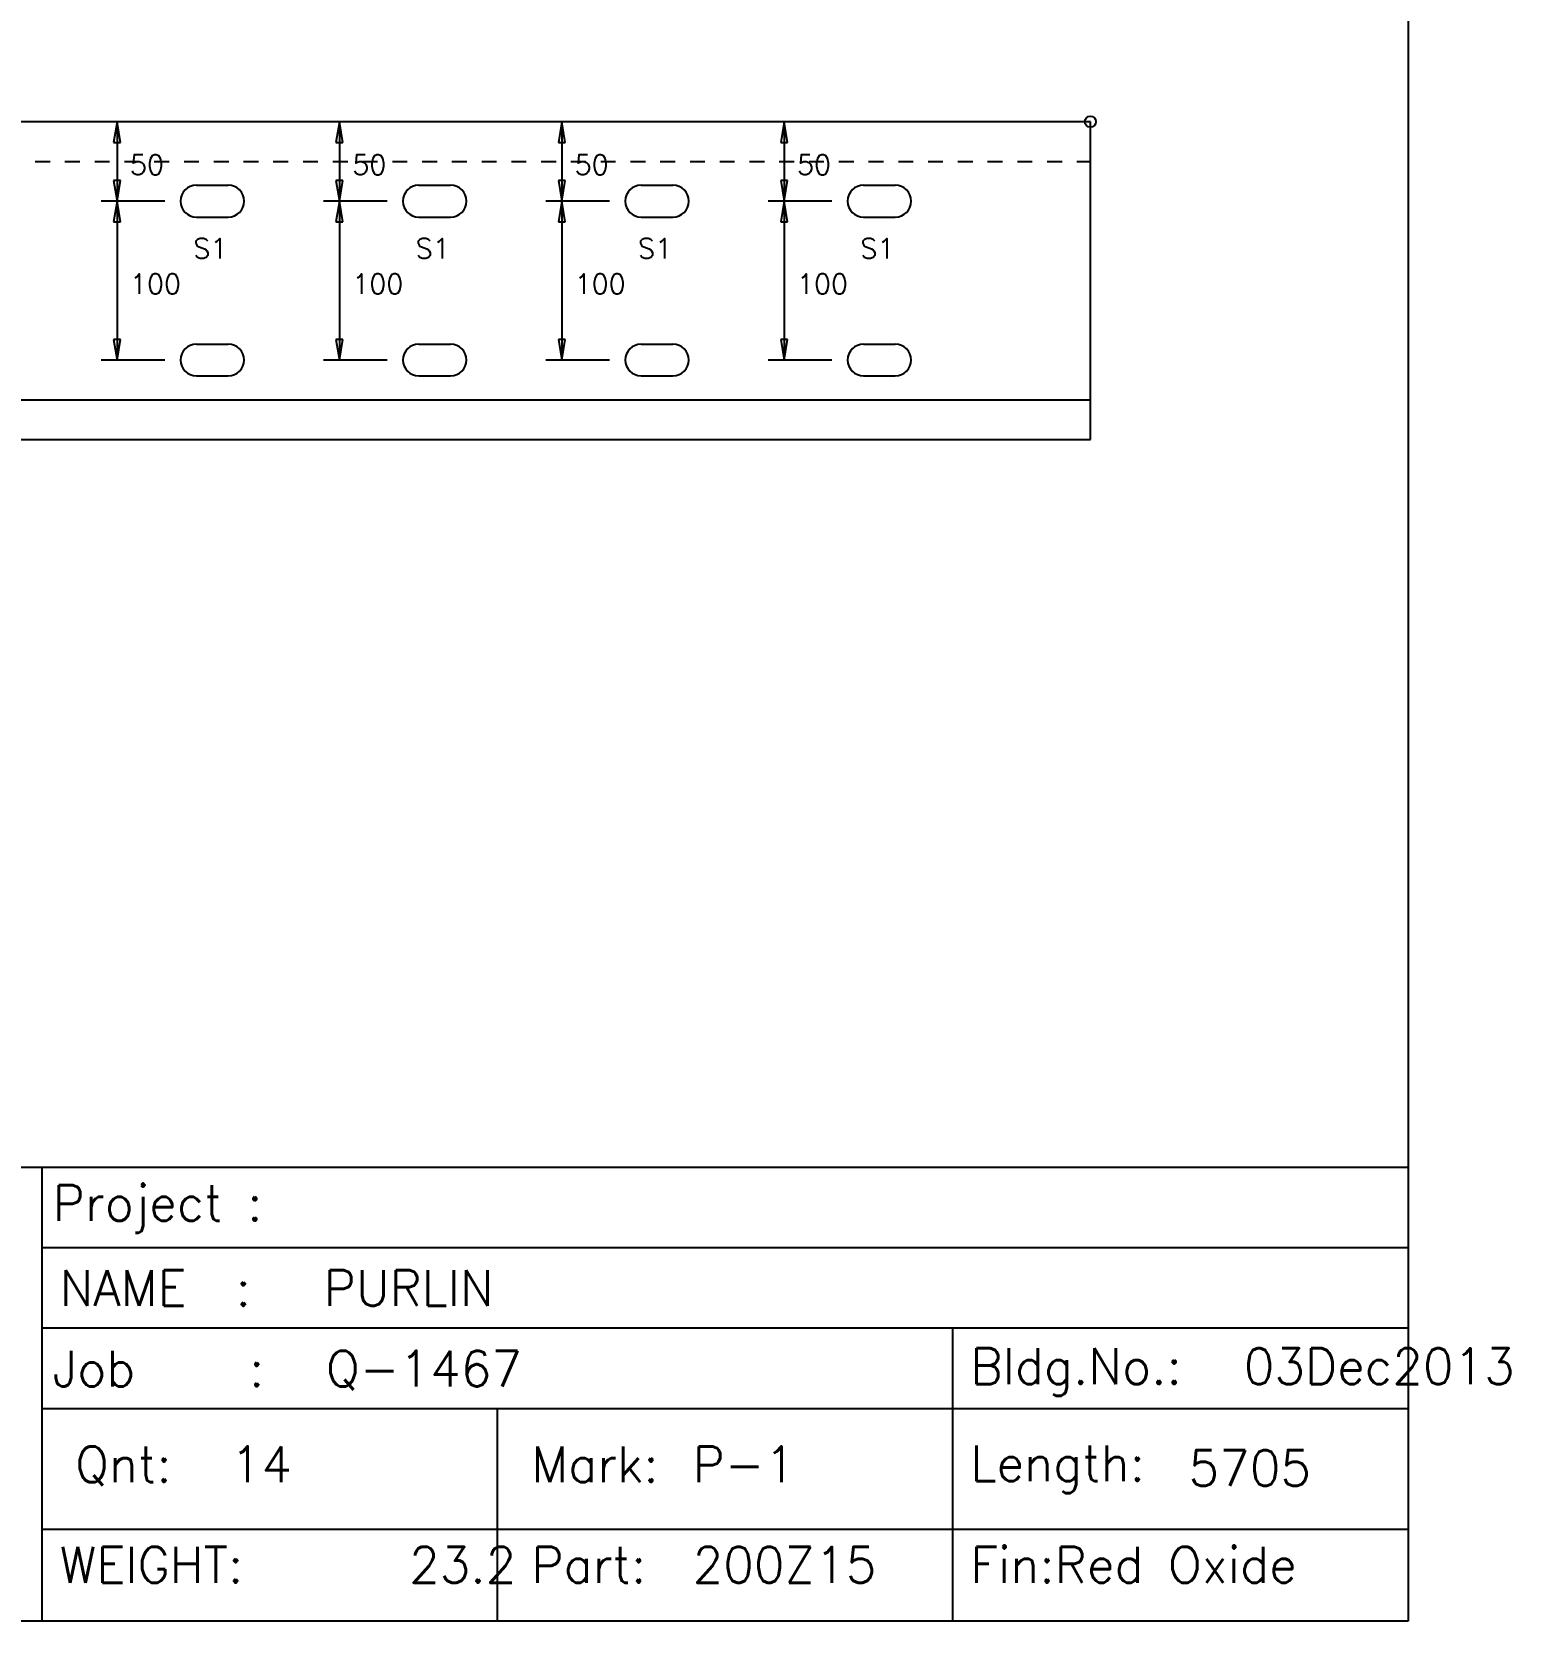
# Model space of a CAD drawing. Extents: x 0 to 428, y 0 to 297.
# Drawn here: x 309.9 to 428.2, y 0 to 127.1 of the extents above; entities that cross this region are included whole.
import ezdxf

# ---------------------------------------------------------------- set-up
doc = ezdxf.new("R2010")
doc.units = 0
doc.linetypes.add('CONTIN', pattern=[0])
doc.linetypes.add('DASHED', pattern=[2.38, 1.19, -1.19])
doc.layers.get('0').update_dxf_attribs({"linetype": 'CONTIN'})
for name, color, linetype in [('1', 7, 'CONTIN'), ('11', 7, 'CONTIN'), ('15', 6, 'CONTIN'), ('2', 7, 'CONTIN'), ('22', 7, 'CONTIN'), ('3', 1, 'CONTIN'), ('6', 6, 'CONTIN'), ('7', 3, 'DASHED')]:
    doc.layers.add(name, color=color, linetype=linetype)
doc.styles.add('SIMPLEX', font='SIMPLEX')

# ---------------------------------------------------------------- blocks, each defined once
blk = doc.blocks.new('CZEBORDR')
at = {"layer": '22'}
for p, q in [((420, 297), (420, 0)), ((420, 0), (0, 0))]:
    blk.add_line(p, q, dxfattribs=at)
blk = doc.blocks.new('LOGO')
at = {"linetype": 'CONTINUOUS'}
for p, q in [((-230.55, 36.3), (0, 36.3)), ((-138.23, 36.3), (0, 36.3)), ((-138.23, 36.3), (-109.26, 36.3)), ((-109.26, 36.3), (-109.26, 0)), ((-109.26, 36.3), (0, 36.3)), ((0, 36.3), (0, 0)), ((-109.26, 29.89), (0, 29.89)), ((-109.26, 23.45), (0, 23.45)), ((-36.42, 23.45), (-36.42, 0)), ((-109.26, 17.01), (0, 17.01)), ((-72.84, 17.01), (-72.84, 0)), ((-109.26, 7.37), (0, 7.37)), ((0, 0), (-230.55, 0)), ((-109.26, 0), (-138.23, 0))]:
    blk.add_line(p, q, dxfattribs=at)
at = {"layer": '22'}
for p, q in [((0, 297), (0, 0)), ((0, 0), (-420, 0))]:
    blk.add_line(p, q, dxfattribs=at)
at = {"style": 'SIMPLEX'}
for s, height, p in [('Project :', 2.857, (-108.38, 32.01)), ('NAME  :', 2.857, (-107.83, 25.21)), ('PURLIN', 2.857, (-86.71, 25.21)), ('Job    :', 2.857, (-108.38, 18.77)), ('Q-1467', 2.857, (-86.53, 18.77)), ('Bldg.No.:', 2.857, (-34.99, 18.96)), ('03Dec2013', 2.857, (-13.14, 18.96)), ('Length:', 2.857, (-34.99, 11.2)), ('Qnt:', 2.857, (-106.58, 11.12)), ('  14', 2.857, (-98.06, 11.12)), ('Mark:', 2.857, (-70.1, 11.12)), ('P-1', 2.857, (-57.21, 11.12)), ('5705', 2.857, (-17.55, 10.83)), ('WEIGHT:', 2.857, (-107.83, 3.08)), ('     23.2', 2.857, (-90.53, 3.08)), ('Part:', 2.857, (-70.1, 3.08)), ('200Z15', 2.857, (-57.21, 3.08)), ('Fin:Red Oxide', 2.8575, (-34.99, 3.08))]:
    blk.add_text(s, height=height, dxfattribs=at).set_placement(p)
blk = doc.blocks.new('MAG_CRCL')
at = {"layer": '15'}
blk.add_circle((0, 0), 0.889, dxfattribs=at)
blk = doc.blocks.new('WBSLOT')
at = {"layer": '6'}
for p, q in [((-1.27, 1.27), (1.27, 1.27)), ((-1.27, -1.27), (1.27, -1.27))]:
    blk.add_line(p, q, dxfattribs=at)
for centre, start, end in [((-1.27, 0), 90, 270), ((1.27, 0), 270, 90)]:
    blk.add_arc(centre, 1.27, start, end, dxfattribs=at)
blk = doc.blocks.new('ARROW')
at = {"layer": '2'}
for p, q in [((0, 0), (-1.651, 0.275)), ((-1.651, 0.275), (-1.651, -0.275)), ((-1.651, -0.275), (0, 0))]:
    blk.add_line(p, q, dxfattribs=at)
blk = doc.blocks.new('CZEPIECE')
at = {"layer": '1'}
for p, q in [((394.6, 55.88), (50.8, 55.88)), ((394.6, 30.48), (394.6, 55.88)), ((50.8, 33.655), (394.6, 33.655)), ((50.8, 30.48), (394.6, 30.48))]:
    blk.add_line(p, q, dxfattribs=at)
at = {"layer": '2'}
for p, q in [((323.116, 55.88), (315.496, 55.88)), ((316.766, 55.88), (316.766, 49.53)), ((340.896, 55.88), (333.276, 55.88)), ((334.546, 55.88), (334.546, 49.53)), ((358.676, 55.88), (351.056, 55.88)), ((352.326, 55.88), (352.326, 49.53)), ((376.456, 55.88), (368.836, 55.88)), ((370.106, 55.88), (370.106, 49.53)), ((320.576, 49.53), (315.496, 49.53)), ((320.576, 49.53), (315.496, 49.53)), ((316.766, 49.53), (316.766, 36.83)), ((338.356, 49.53), (333.276, 49.53)), ((338.356, 49.53), (333.276, 49.53)), ((334.546, 49.53), (334.546, 36.83)), ((356.136, 49.53), (351.056, 49.53)), ((356.136, 49.53), (351.056, 49.53)), ((352.326, 49.53), (352.326, 36.83)), ((373.916, 49.53), (368.836, 49.53)), ((373.916, 49.53), (368.836, 49.53)), ((370.106, 49.53), (370.106, 36.83)), ((320.576, 36.83), (315.496, 36.83)), ((338.356, 36.83), (333.276, 36.83)), ((356.136, 36.83), (351.056, 36.83)), ((373.916, 36.83), (368.836, 36.83))]:
    blk.add_line(p, q, dxfattribs=at)
at = {"layer": '7'}
blk.add_line((50.8, 52.705), (394.6, 52.705), dxfattribs=at)
at = {"layer": '15', "xscale": 0.5, "yscale": 0.5, "zscale": 0.5}
blk.add_blockref('MAG_CRCL', (394.6, 55.88), dxfattribs=at)
at = {"layer": '2'}
for p, rotation in [((316.766, 55.88), 90), ((334.546, 55.88), 90), ((352.326, 55.88), 90), ((370.106, 55.88), 90), ((316.766, 49.53), -90), ((334.546, 49.53), -90), ((352.326, 49.53), -90), ((370.106, 49.53), -90), ((316.766, 49.53), 90), ((334.546, 49.53), 90), ((352.326, 49.53), 90), ((370.106, 49.53), 90), ((316.766, 36.83), -90), ((334.546, 36.83), -90), ((352.326, 36.83), -90), ((370.106, 36.83), -90)]:
    blk.add_blockref('ARROW', p, dxfattribs=dict(at, rotation=rotation))
at = {"layer": '6'}
for p in [(324.386, 49.53), (342.166, 49.53), (359.946, 49.53), (377.726, 49.53), (324.386, 36.83), (342.166, 36.83), (359.946, 36.83), (377.726, 36.83)]:
    blk.add_blockref('WBSLOT', p, dxfattribs=at)
at = {"layer": '11', "style": 'SIMPLEX'}
for s, p in [('50', (317.793, 51.647)), ('50', (335.573, 51.647)), ('50', (353.353, 51.647)), ('50', (371.133, 51.647)), ('100', (317.793, 42.122)), ('100', (335.573, 42.122)), ('100', (353.353, 42.122)), ('100', (371.133, 42.122))]:
    blk.add_text(s, height=1.587, dxfattribs=at).set_placement(p)
at = {"layer": '3', "style": 'SIMPLEX'}
for p in [(322.862, 44.958), (340.642, 44.958), (358.422, 44.958), (376.202, 44.958)]:
    blk.add_text('S1', height=1.587, dxfattribs=at).set_placement(p)

msp = doc.modelspace()

# ---------------------------------------------------------------- block references
msp.add_blockref('CZEPIECE', (0, 64))
at = {"layer": '1'}
msp.add_blockref('CZEBORDR', (0, 0), dxfattribs=at)
at = {"layer": '2'}
msp.add_blockref('LOGO', (420, 0), dxfattribs=at)

doc.saveas('drawing.dxf')
